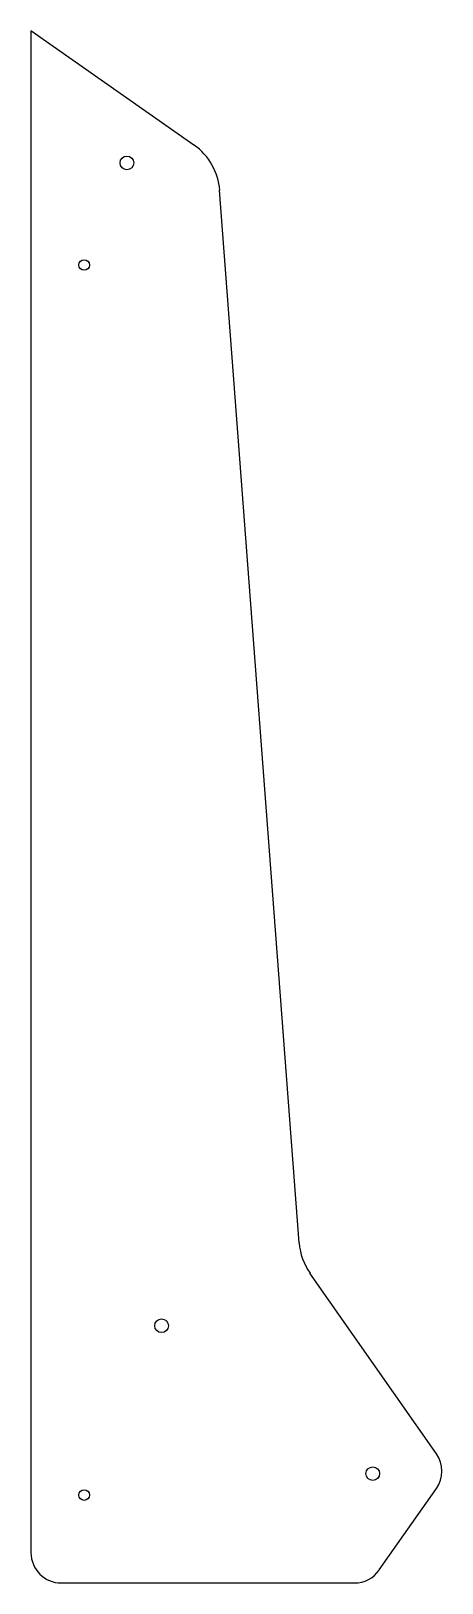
# Model space of a CAD drawing. Header units: millimetres. Extents: x -42516 to -42245, y -4395 to -3372.
import ezdxf

# ---------------------------------------------------------------- set-up
doc = ezdxf.new("R2010")
doc.units = ezdxf.units.MM

msp = doc.modelspace()

# ---------------------------------------------------------------- linework, layer by layer
at = {"color": 7, "linetype": 'Continuous', "lineweight": 25}
for p, q in [((-42516.2, -3371.8), (-42516.2, -4375.1)), ((-42408.8, -3447), (-42516.2, -3371.8)), ((-42339.5, -4170.9), (-42391.9, -3476.8)), ((-42249.1, -4309.9), (-42332.4, -4190.9)), ((-42286.7, -4386.5), (-42249.1, -4332.8)), ((-42496.2, -4395.1), (-42303.1, -4395.1))]:
    msp.add_line(p, q, dxfattribs=at)
for centre, radius in [((-42453, -3458.8), 4.5), ((-42481.2, -3526.1), 3.5), ((-42430.2, -4225.5), 4.5), ((-42291, -4323), 4.5), ((-42481.2, -4337.1), 3.5)]:
    msp.add_circle(centre, radius, dxfattribs=at)
for centre, radius, start, end in [((-42431.7, -3479.8), 40, 4.3123, 55), ((-42299.6, -4167.9), 40, 184.3123, 215), ((-42265.4, -4321.4), 20, 325, 35), ((-42496.2, -4375.1), 20, 180, 270), ((-42303.1, -4375.1), 20, 270, 325)]:
    msp.add_arc(centre, radius, start, end, dxfattribs=at)

doc.saveas('drawing.dxf')
